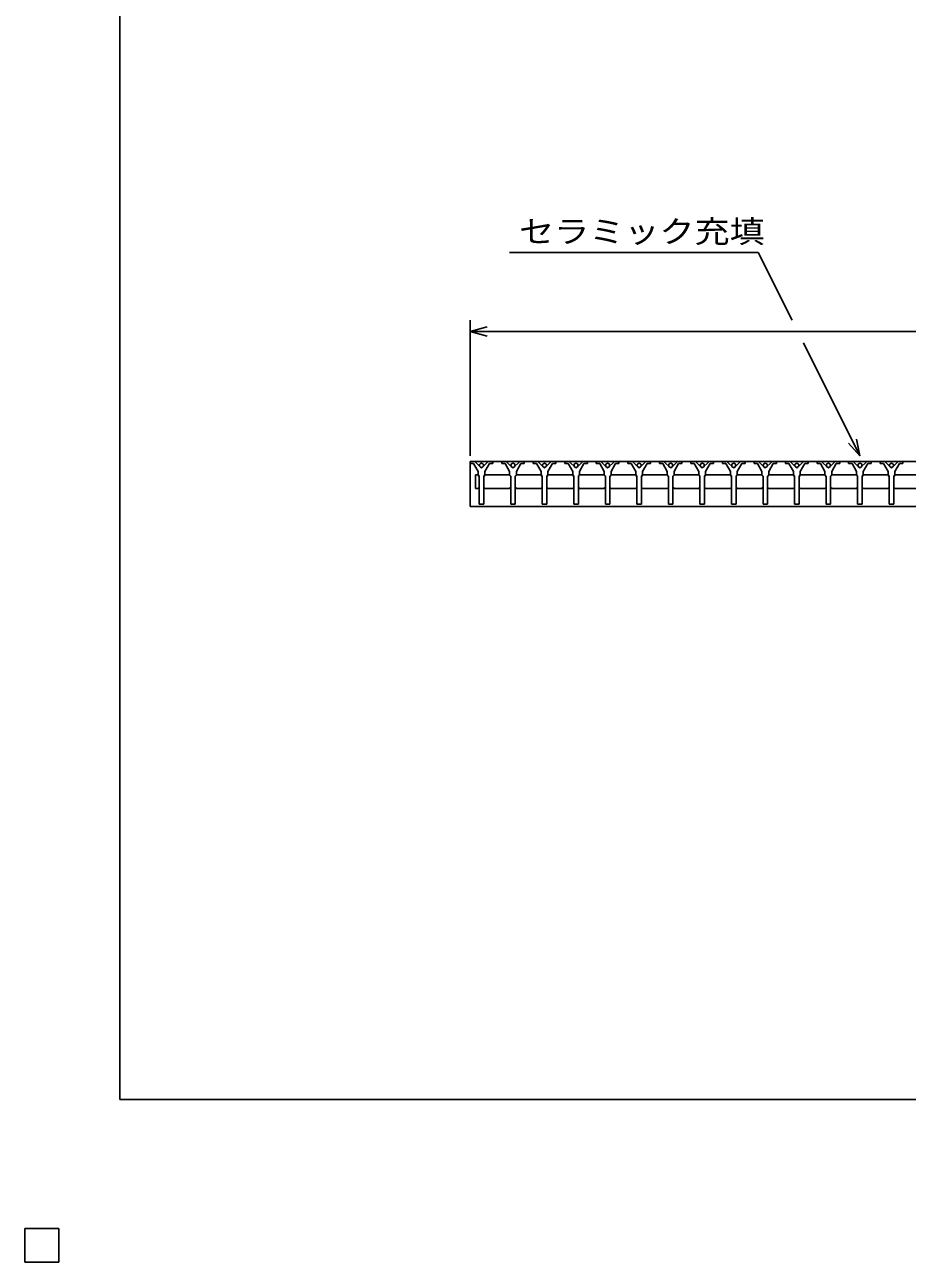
# Model space of a CAD drawing. Units: millimetres, scale not verified. Extents: x -1820 to 1724, y -1285 to 1059.
# Drawn here: x -1820 to -1039, y -1285 to -189 of the extents above; entities that cross this region are included whole.
import ezdxf
from ezdxf.enums import TextEntityAlignment as Align

# ---------------------------------------------------------------- set-up
doc = ezdxf.new("R2010")
doc.units = ezdxf.units.MM
doc.header["$LTSCALE"] = 10
for name, color, linetype, lineweight in [('0_2', 150, 'Continuous', 25), ('16', 3, 'Continuous', 25), ('22', 2, 'Continuous', 25)]:
    doc.layers.add(name, color=color, linetype=linetype, lineweight=lineweight)
doc.styles.add('ベクトル', font='')
doc.styles.get('ベクトル').set_extended_font_data('ベクトル')

msp = doc.modelspace()

# ---------------------------------------------------------------- linework, layer by layer
at = {"layer": '0_2'}
for p, q in [((-1736, -1141), (-1736, 1059)), ((1724, -1141), (-1736, -1141))]:
    msp.add_line(p, q, dxfattribs=at)
at = {"layer": '16'}
for p, q in [((-1426, -576), (-1426, -578)), ((-1422, -576), (-1426, -576)), ((-1426, -576), (-430, -576)), ((-1426, -576), (-1426, -616)), ((-1426, -578), (-1423, -578)), ((-1423, -578), (-1419, -585)), ((-1416, -582), (-1422, -576)), ((-1410, -576), (-1416, -582)), ((-1413, -585), (-1409, -578)), ((-1406, -576), (-1410, -576)), ((-1409, -578), (-1406, -578)), ((-1406, -578), (-1406, -576)), ((-1398.1, -576), (-1398.1, -578)), ((-1394.1, -576), (-1398.1, -576)), ((-1398.1, -578), (-1395.1, -578)), ((-1395.1, -578), (-1391.1, -585)), ((-1388.1, -582), (-1394.1, -576)), ((-1382.1, -576), (-1388.1, -582)), ((-1385.1, -585), (-1381.1, -578)), ((-1378.1, -576), (-1382.1, -576)), ((-1381.1, -578), (-1378.1, -578)), ((-1378.1, -578), (-1378.1, -576)), ((-1370.2, -576), (-1370.2, -578)), ((-1366.2, -576), (-1370.2, -576)), ((-1370.2, -578), (-1367.2, -578)), ((-1367.2, -578), (-1363.2, -585)), ((-1360.2, -582), (-1366.2, -576)), ((-1354.2, -576), (-1360.2, -582)), ((-1357.2, -585), (-1353.2, -578)), ((-1350.2, -576), (-1354.2, -576)), ((-1353.2, -578), (-1350.2, -578)), ((-1350.2, -578), (-1350.2, -576)), ((-1342.3, -576), (-1342.3, -578)), ((-1338.3, -576), (-1342.3, -576)), ((-1342.3, -578), (-1339.3, -578)), ((-1339.3, -578), (-1335.3, -585)), ((-1332.3, -582), (-1338.3, -576)), ((-1326.3, -576), (-1332.3, -582)), ((-1329.3, -585), (-1325.3, -578)), ((-1322.3, -576), (-1326.3, -576)), ((-1325.3, -578), (-1322.3, -578)), ((-1322.3, -578), (-1322.3, -576)), ((-1314.4, -576), (-1314.4, -578)), ((-1310.4, -576), (-1314.4, -576)), ((-1314.4, -578), (-1311.4, -578)), ((-1311.4, -578), (-1307.4, -585)), ((-1304.4, -582), (-1310.4, -576)), ((-1298.4, -576), (-1304.4, -582)), ((-1301.4, -585), (-1297.4, -578)), ((-1294.4, -576), (-1298.4, -576)), ((-1297.4, -578), (-1294.4, -578)), ((-1294.4, -578), (-1294.4, -576)), ((-1286.5, -576), (-1286.5, -578)), ((-1282.5, -576), (-1286.5, -576)), ((-1286.5, -578), (-1283.5, -578)), ((-1283.5, -578), (-1279.5, -585)), ((-1276.5, -582), (-1282.5, -576)), ((-1270.5, -576), (-1276.5, -582)), ((-1273.5, -585), (-1269.5, -578)), ((-1266.5, -576), (-1270.5, -576)), ((-1269.5, -578), (-1266.5, -578)), ((-1266.5, -578), (-1266.5, -576)), ((-1258.6, -576), (-1258.6, -578)), ((-1254.6, -576), (-1258.6, -576)), ((-1258.6, -578), (-1255.6, -578)), ((-1255.6, -578), (-1251.6, -585)), ((-1248.6, -582), (-1254.6, -576)), ((-1242.6, -576), (-1248.6, -582)), ((-1245.6, -585), (-1241.6, -578)), ((-1238.6, -576), (-1242.6, -576)), ((-1241.6, -578), (-1238.6, -578)), ((-1238.6, -578), (-1238.6, -576)), ((-1230.7, -576), (-1230.7, -578)), ((-1226.7, -576), (-1230.7, -576)), ((-1230.7, -578), (-1227.7, -578)), ((-1227.7, -578), (-1223.7, -585)), ((-1220.7, -582), (-1226.7, -576)), ((-1214.7, -576), (-1220.7, -582)), ((-1217.7, -585), (-1213.7, -578)), ((-1210.7, -576), (-1214.7, -576)), ((-1213.7, -578), (-1210.7, -578)), ((-1210.7, -578), (-1210.7, -576)), ((-1202.8, -576), (-1202.8, -578)), ((-1198.8, -576), (-1202.8, -576)), ((-1202.8, -578), (-1199.8, -578)), ((-1199.8, -578), (-1195.8, -585)), ((-1192.8, -582), (-1198.8, -576)), ((-1186.8, -576), (-1192.8, -582)), ((-1189.8, -585), (-1185.8, -578)), ((-1182.8, -576), (-1186.8, -576)), ((-1185.8, -578), (-1182.8, -578)), ((-1182.8, -578), (-1182.8, -576)), ((-1174.9, -576), (-1174.9, -578)), ((-1170.9, -576), (-1174.9, -576)), ((-1174.9, -578), (-1171.9, -578)), ((-1171.9, -578), (-1167.9, -585)), ((-1164.9, -582), (-1170.9, -576)), ((-1158.9, -576), (-1164.9, -582)), ((-1161.9, -585), (-1157.9, -578)), ((-1154.9, -576), (-1158.9, -576)), ((-1157.9, -578), (-1154.9, -578)), ((-1154.9, -578), (-1154.9, -576)), ((-1147, -576), (-1147, -578)), ((-1143, -576), (-1147, -576)), ((-1147, -578), (-1144, -578)), ((-1144, -578), (-1140, -585)), ((-1137, -582), (-1143, -576)), ((-1131, -576), (-1137, -582)), ((-1134, -585), (-1130, -578)), ((-1127, -576), (-1131, -576)), ((-1130, -578), (-1127, -578)), ((-1127, -578), (-1127, -576)), ((-1119.1, -576), (-1119.1, -578)), ((-1115.1, -576), (-1119.1, -576)), ((-1119.1, -578), (-1116.1, -578)), ((-1116.1, -578), (-1112.1, -585)), ((-1109.1, -582), (-1115.1, -576)), ((-1103.1, -576), (-1109.1, -582)), ((-1106.1, -585), (-1102.1, -578)), ((-1099.1, -576), (-1103.1, -576)), ((-1102.1, -578), (-1099.1, -578)), ((-1099.1, -578), (-1099.1, -576)), ((-1091.2, -576), (-1091.2, -578)), ((-1087.2, -576), (-1091.2, -576)), ((-1091.2, -578), (-1088.2, -578)), ((-1088.2, -578), (-1084.2, -585)), ((-1081.2, -582), (-1087.2, -576)), ((-1075.2, -576), (-1081.2, -582)), ((-1078.2, -585), (-1074.2, -578)), ((-1071.2, -576), (-1075.2, -576)), ((-1074.2, -578), (-1071.2, -578)), ((-1071.2, -578), (-1071.2, -576)), ((-1063.3, -576), (-1063.3, -578)), ((-1059.3, -576), (-1063.3, -576)), ((-1063.3, -578), (-1060.3, -578)), ((-1060.3, -578), (-1056.3, -585)), ((-1053.3, -582), (-1059.3, -576)), ((-1047.3, -576), (-1053.3, -582)), ((-1050.3, -585), (-1046.3, -578)), ((-1043.3, -576), (-1047.3, -576)), ((-1046.3, -578), (-1043.3, -578)), ((-1043.3, -578), (-1043.3, -576)), ((-1419.25, -588), (-1421.25, -588)), ((-1421.25, -588), (-1421.25, -600)), ((-1418.25, -589), (-1419.25, -588)), ((-1419, -585), (-1419, -588)), ((-1419, -588), (-1418, -589)), ((-1418, -589), (-1418, -614)), ((-1414, -589), (-1413, -588)), ((-1414, -614), (-1414, -589)), ((-1413.75, -589), (-1412.75, -588)), ((-1413, -588), (-1413, -585)), ((-1412.75, -588), (-1391.35, -588)), ((-1391.35, -588), (-1390.35, -589)), ((-1391.1, -585), (-1391.1, -588)), ((-1391.1, -588), (-1390.1, -589)), ((-1390.1, -589), (-1390.1, -614)), ((-1386.1, -589), (-1385.1, -588)), ((-1386.1, -614), (-1386.1, -589)), ((-1385.85, -589), (-1384.85, -588)), ((-1385.1, -588), (-1385.1, -585)), ((-1384.85, -588), (-1363.45, -588)), ((-1363.45, -588), (-1362.45, -589)), ((-1363.2, -585), (-1363.2, -588)), ((-1363.2, -588), (-1362.2, -589)), ((-1362.2, -589), (-1362.2, -614)), ((-1358.2, -589), (-1357.2, -588)), ((-1358.2, -614), (-1358.2, -589)), ((-1357.95, -589), (-1356.95, -588)), ((-1357.2, -588), (-1357.2, -585)), ((-1356.95, -588), (-1335.55, -588)), ((-1335.55, -588), (-1334.55, -589)), ((-1335.3, -585), (-1335.3, -588)), ((-1335.3, -588), (-1334.3, -589)), ((-1334.3, -589), (-1334.3, -614)), ((-1330.3, -589), (-1329.3, -588)), ((-1330.3, -614), (-1330.3, -589)), ((-1330.05, -589), (-1329.05, -588)), ((-1329.3, -588), (-1329.3, -585)), ((-1329.05, -588), (-1307.65, -588)), ((-1307.65, -588), (-1306.65, -589)), ((-1307.4, -585), (-1307.4, -588)), ((-1307.4, -588), (-1306.4, -589)), ((-1306.4, -589), (-1306.4, -614)), ((-1302.4, -589), (-1301.4, -588)), ((-1302.4, -614), (-1302.4, -589)), ((-1302.15, -589), (-1301.15, -588)), ((-1301.4, -588), (-1301.4, -585)), ((-1301.15, -588), (-1279.75, -588)), ((-1279.75, -588), (-1278.75, -589)), ((-1279.5, -585), (-1279.5, -588)), ((-1279.5, -588), (-1278.5, -589)), ((-1278.5, -589), (-1278.5, -614)), ((-1274.5, -589), (-1273.5, -588)), ((-1274.5, -614), (-1274.5, -589)), ((-1274.25, -589), (-1273.25, -588)), ((-1273.5, -588), (-1273.5, -585)), ((-1273.25, -588), (-1251.85, -588)), ((-1251.85, -588), (-1250.85, -589)), ((-1251.6, -585), (-1251.6, -588)), ((-1251.6, -588), (-1250.6, -589)), ((-1250.6, -589), (-1250.6, -614)), ((-1246.6, -589), (-1245.6, -588)), ((-1246.6, -614), (-1246.6, -589)), ((-1246.35, -589), (-1245.35, -588)), ((-1245.6, -588), (-1245.6, -585)), ((-1245.35, -588), (-1223.95, -588)), ((-1223.95, -588), (-1222.95, -589)), ((-1223.7, -585), (-1223.7, -588)), ((-1223.7, -588), (-1222.7, -589)), ((-1222.7, -589), (-1222.7, -614)), ((-1218.7, -589), (-1217.7, -588)), ((-1218.7, -614), (-1218.7, -589)), ((-1218.45, -589), (-1217.45, -588)), ((-1217.7, -588), (-1217.7, -585)), ((-1217.45, -588), (-1196.05, -588)), ((-1196.05, -588), (-1195.05, -589)), ((-1195.8, -585), (-1195.8, -588)), ((-1195.8, -588), (-1194.8, -589)), ((-1194.8, -589), (-1194.8, -614)), ((-1190.8, -589), (-1189.8, -588)), ((-1190.8, -614), (-1190.8, -589)), ((-1190.55, -589), (-1189.55, -588)), ((-1189.8, -588), (-1189.8, -585)), ((-1189.55, -588), (-1168.15, -588)), ((-1168.15, -588), (-1167.15, -589)), ((-1167.9, -585), (-1167.9, -588)), ((-1167.9, -588), (-1166.9, -589)), ((-1166.9, -589), (-1166.9, -614)), ((-1162.9, -589), (-1161.9, -588)), ((-1162.9, -614), (-1162.9, -589)), ((-1162.65, -589), (-1161.65, -588)), ((-1161.9, -588), (-1161.9, -585)), ((-1161.65, -588), (-1140.25, -588)), ((-1140.25, -588), (-1139.25, -589)), ((-1140, -585), (-1140, -588)), ((-1140, -588), (-1139, -589)), ((-1139, -589), (-1139, -614)), ((-1135, -589), (-1134, -588)), ((-1135, -614), (-1135, -589)), ((-1134.75, -589), (-1133.75, -588)), ((-1134, -588), (-1134, -585)), ((-1133.75, -588), (-1112.35, -588)), ((-1112.35, -588), (-1111.35, -589)), ((-1112.1, -585), (-1112.1, -588)), ((-1112.1, -588), (-1111.1, -589)), ((-1111.1, -589), (-1111.1, -614)), ((-1107.1, -589), (-1106.1, -588)), ((-1107.1, -614), (-1107.1, -589)), ((-1106.85, -589), (-1105.85, -588)), ((-1106.1, -588), (-1106.1, -585)), ((-1105.85, -588), (-1084.45, -588)), ((-1084.45, -588), (-1083.45, -589)), ((-1084.2, -585), (-1084.2, -588)), ((-1084.2, -588), (-1083.2, -589)), ((-1083.2, -589), (-1083.2, -614)), ((-1079.2, -589), (-1078.2, -588)), ((-1079.2, -614), (-1079.2, -589)), ((-1078.95, -589), (-1077.95, -588)), ((-1078.2, -588), (-1078.2, -585)), ((-1077.95, -588), (-1056.55, -588)), ((-1056.55, -588), (-1055.55, -589)), ((-1056.3, -585), (-1056.3, -588)), ((-1056.3, -588), (-1055.3, -589)), ((-1055.3, -589), (-1055.3, -614)), ((-1051.3, -589), (-1050.3, -588)), ((-1051.3, -614), (-1051.3, -589)), ((-1051.05, -589), (-1050.05, -588)), ((-1050.3, -588), (-1050.3, -585)), ((-1050.05, -588), (-1028.65, -588)), ((-1421.25, -600), (-1419.25, -600)), ((-1419.25, -600), (-1418.25, -599)), ((-1412.75, -600), (-1413.75, -599)), ((-1391.35, -600), (-1412.75, -600)), ((-1390.35, -599), (-1391.35, -600)), ((-1384.85, -600), (-1385.85, -599)), ((-1363.45, -600), (-1384.85, -600)), ((-1362.45, -599), (-1363.45, -600)), ((-1356.95, -600), (-1357.95, -599)), ((-1335.55, -600), (-1356.95, -600)), ((-1334.55, -599), (-1335.55, -600)), ((-1329.05, -600), (-1330.05, -599)), ((-1307.65, -600), (-1329.05, -600)), ((-1306.65, -599), (-1307.65, -600)), ((-1301.15, -600), (-1302.15, -599)), ((-1279.75, -600), (-1301.15, -600)), ((-1278.75, -599), (-1279.75, -600)), ((-1273.25, -600), (-1274.25, -599)), ((-1251.85, -600), (-1273.25, -600)), ((-1250.85, -599), (-1251.85, -600)), ((-1245.35, -600), (-1246.35, -599)), ((-1223.95, -600), (-1245.35, -600)), ((-1222.95, -599), (-1223.95, -600)), ((-1217.45, -600), (-1218.45, -599)), ((-1196.05, -600), (-1217.45, -600)), ((-1195.05, -599), (-1196.05, -600)), ((-1189.55, -600), (-1190.55, -599)), ((-1168.15, -600), (-1189.55, -600)), ((-1167.15, -599), (-1168.15, -600)), ((-1161.65, -600), (-1162.65, -599)), ((-1140.25, -600), (-1161.65, -600)), ((-1139.25, -599), (-1140.25, -600)), ((-1133.75, -600), (-1134.75, -599)), ((-1112.35, -600), (-1133.75, -600)), ((-1111.35, -599), (-1112.35, -600)), ((-1105.85, -600), (-1106.85, -599)), ((-1084.45, -600), (-1105.85, -600)), ((-1083.45, -599), (-1084.45, -600)), ((-1077.95, -600), (-1078.95, -599)), ((-1056.55, -600), (-1077.95, -600)), ((-1055.55, -599), (-1056.55, -600)), ((-1050.05, -600), (-1051.05, -599)), ((-1028.65, -600), (-1050.05, -600)), ((-1426, -616), (-430, -616)), ((-1418, -614), (-1414, -614)), ((-1390.1, -614), (-1386.1, -614)), ((-1362.2, -614), (-1358.2, -614)), ((-1334.3, -614), (-1330.3, -614)), ((-1306.4, -614), (-1302.4, -614)), ((-1278.5, -614), (-1274.5, -614)), ((-1250.6, -614), (-1246.6, -614)), ((-1222.7, -614), (-1218.7, -614)), ((-1194.8, -614), (-1190.8, -614)), ((-1166.9, -614), (-1162.9, -614)), ((-1139, -614), (-1135, -614)), ((-1111.1, -614), (-1107.1, -614)), ((-1083.2, -614), (-1079.2, -614)), ((-1055.3, -614), (-1051.3, -614)), ((-1820, -1255), (-1790, -1255)), ((-1820, -1285), (-1820, -1255)), ((-1820, -1255), (-1790, -1255)), ((-1820, -1285), (-1820, -1255)), ((-1820, -1255), (-1790, -1255)), ((-1820, -1285), (-1820, -1255)), ((-1820, -1255), (-1790, -1255)), ((-1820, -1285), (-1820, -1255)), ((-1820, -1255), (-1790, -1255)), ((-1820, -1285), (-1820, -1255)), ((-1790, -1285), (-1790, -1255)), ((-1790, -1285), (-1790, -1255)), ((-1790, -1285), (-1790, -1255)), ((-1790, -1285), (-1790, -1255)), ((-1790, -1285), (-1790, -1255)), ((-1820, -1285), (-1790, -1285)), ((-1820, -1285), (-1790, -1285)), ((-1820, -1285), (-1790, -1285)), ((-1820, -1285), (-1790, -1285)), ((-1820, -1285), (-1790, -1285))]:
    msp.add_line(p, q, dxfattribs=at)
for centre in [(-1416, -579.5), (-1388.1, -579.5), (-1360.2, -579.5), (-1332.3, -579.5), (-1304.4, -579.5), (-1276.5, -579.5), (-1248.6, -579.5), (-1220.7, -579.5), (-1192.8, -579.5), (-1164.9, -579.5), (-1137, -579.5), (-1109.1, -579.5), (-1081.2, -579.5), (-1053.3, -579.5)]:
    msp.add_circle(centre, 1.8, dxfattribs=at)
at = {"layer": '22', "color": 4}
for p, q in [((-1391.2, -391), (-1171.2, -391)), ((-1141.2, -451), (-1171.2, -391)), ((-1426, -571), (-1426, -451)), ((-1426, -461), (-1411, -457)), ((-1411, -465), (-1426, -461)), ((-1426, -461), (-430, -461)), ((-1081.2, -571), (-1131.2, -471)), ((-1081.2, -571), (-1084.2, -556.4)), ((-1081.2, -571), (-1091.2, -560)), ((-1790, -1255), (-1820, -1255)), ((-1820, -1255), (-1820, -1285)), ((-1790, -1255), (-1820, -1255)), ((-1820, -1255), (-1820, -1285)), ((-1790, -1255), (-1820, -1255)), ((-1820, -1255), (-1820, -1285)), ((-1790, -1285), (-1790, -1255)), ((-1790, -1285), (-1790, -1255)), ((-1790, -1285), (-1790, -1255)), ((-1820, -1285), (-1790, -1285)), ((-1820, -1285), (-1790, -1285)), ((-1820, -1285), (-1790, -1285))]:
    msp.add_line(p, q, dxfattribs=at)
at = {"layer": '22'}
for p, q in [((-1790, -1255), (-1820, -1255)), ((-1820, -1255), (-1820, -1285)), ((-1790, -1255), (-1820, -1255)), ((-1820, -1255), (-1820, -1285)), ((-1790, -1255), (-1820, -1255)), ((-1820, -1255), (-1820, -1285)), ((-1790, -1285), (-1790, -1255)), ((-1790, -1285), (-1790, -1255)), ((-1790, -1285), (-1790, -1255)), ((-1820, -1285), (-1790, -1285)), ((-1820, -1285), (-1790, -1285)), ((-1820, -1285), (-1790, -1285))]:
    msp.add_line(p, q, dxfattribs=at)

# ---------------------------------------------------------------- texts
at = {"layer": '22', "style": 'ベクトル', "width": 1.15}
msp.add_text('セラミック充填', height=19.79, dxfattribs=at).set_placement((-1382.7, -372.5), align=Align.MIDDLE_LEFT)

doc.saveas('drawing.dxf')
